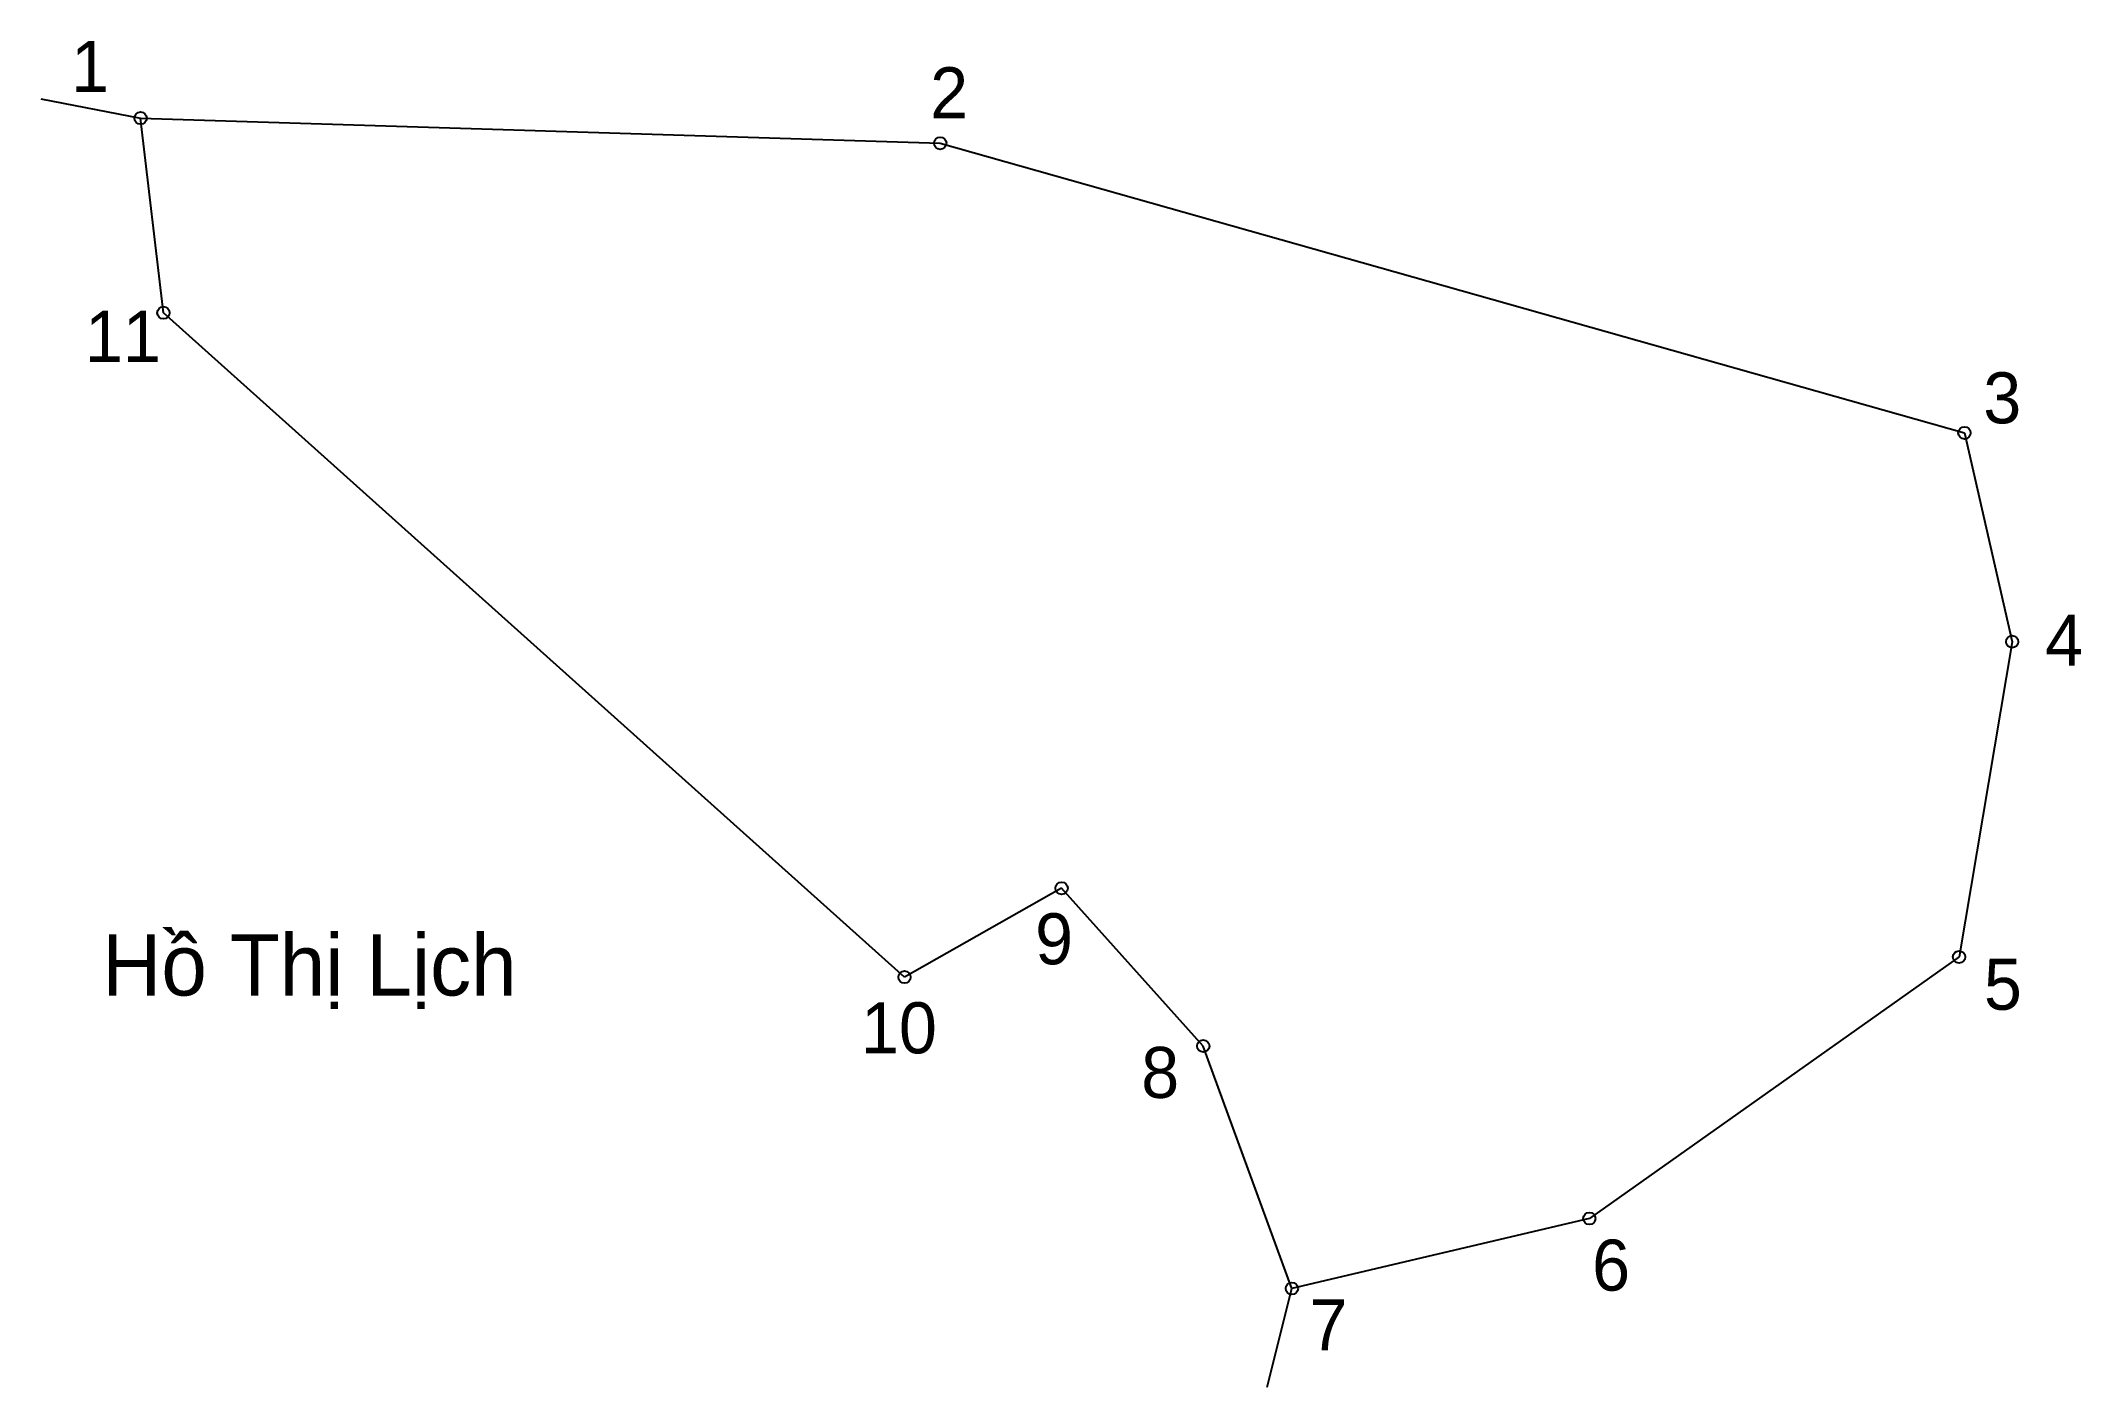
# Model space of a CAD drawing. Extents: x 546706 to 546868, y 1826160 to 1826266.
import ezdxf

# ---------------------------------------------------------------- set-up
doc = ezdxf.new("R2010")
doc.units = 0
for name, color, linetype in [('CanhThua', 7, 'Continuous'), ('MocDinhThua', 7, 'Continuous'), ('RauThua', 7, 'Continuous'), ('SoHieuDinhThua', 7, 'Continuous'), ('TenChuLanCan', 7, 'Continuous')]:
    doc.layers.add(name, color=color, linetype=linetype)

msp = doc.modelspace()

# ---------------------------------------------------------------- linework, layer by layer
at = {"layer": 'CanhThua'}
for p, q in [((546714.38, 1826260.13), (546777.69, 1826258.14)), ((546716.18, 1826244.72), (546714.38, 1826260.13)), ((546777.69, 1826258.14), (546858.78, 1826235.2)), ((546774.86, 1826192.11), (546716.18, 1826244.72)), ((546858.78, 1826235.2), (546862.56, 1826218.67)), ((546862.56, 1826218.67), (546858.35, 1826193.7)), ((546787.3, 1826199.14), (546774.86, 1826192.11)), ((546798.51, 1826186.65), (546787.3, 1826199.14)), ((546858.35, 1826193.7), (546829.08, 1826172.99)), ((546805.53, 1826167.45), (546798.51, 1826186.65)), ((546829.08, 1826172.99), (546805.53, 1826167.45))]:
    msp.add_line(p, q, dxfattribs=at)
at = {"layer": 'MocDinhThua'}
for centre in [(546714.38, 1826260.13), (546777.69, 1826258.14), (546716.18, 1826244.72), (546858.78, 1826235.2), (546862.56, 1826218.67), (546787.3, 1826199.14), (546858.35, 1826193.7), (546774.86, 1826192.11), (546798.51, 1826186.65), (546829.08, 1826172.99), (546805.53, 1826167.45)]:
    msp.add_circle(centre, 0.485, dxfattribs=at)
at = {"layer": 'RauThua'}
for p, q in [((546706.48, 1826261.65), (546714.38, 1826260.13)), ((546803.58, 1826159.63), (546805.53, 1826167.45))]:
    msp.add_line(p, q, dxfattribs=at)

# ---------------------------------------------------------------- texts
at = {"layer": 'SoHieuDinhThua'}
for s, height, p in [('1', 4.04, (546708.87, 1826262.21)), ('2', 4.04, (546776.89, 1826260.12)), ('11', 4.044, (546709.97, 1826240.83)), ('3', 4.04, (546860.27, 1826235.96)), ('4', 4.04, (546865.17, 1826216.76)), ('9', 4.04, (546785.2, 1826193.12)), ('5', 4.04, (546860.32, 1826189.52)), ('10', 4.044, (546771.41, 1826186.07)), ('8', 4.04, (546793.6, 1826182.54)), ('6', 4.04, (546829.3, 1826167.28)), ('7', 4.04, (546806.93, 1826162.55))]:
    msp.add_text(s, height=height, dxfattribs=at).set_placement(p)
at = {"layer": 'TenChuLanCan'}
msp.add_text('Hồ Thị Lịch', height=4.853, dxfattribs=at).set_placement((546711.33, 1826190.65))

doc.saveas('drawing.dxf')
